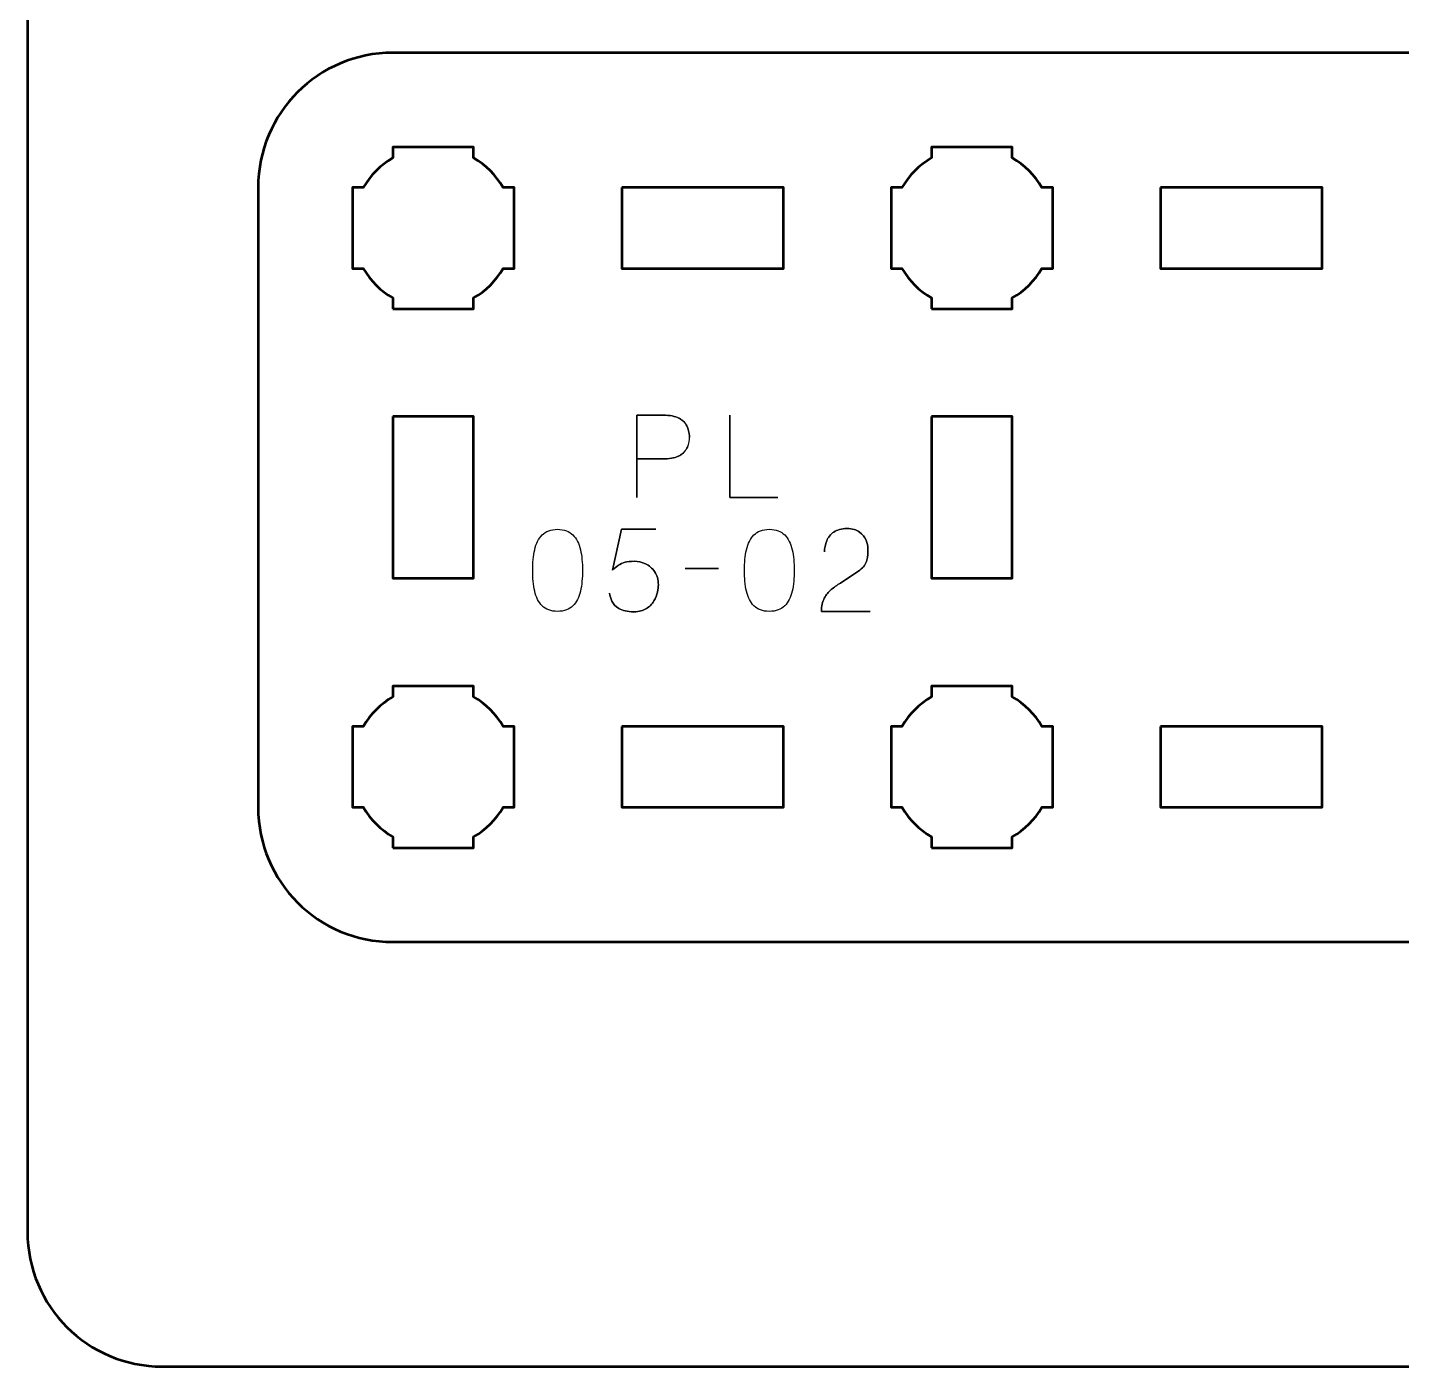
# Model space of a CAD drawing. Header units: centimetres. Extents: x -21 to 0, y -29.7 to 0.
# Drawn here: x -21 to -15.9, y -29.7 to -24.73 of the extents above; entities that cross this region are included whole.
import ezdxf

# ---------------------------------------------------------------- set-up
doc = ezdxf.new("R2010")
doc.units = ezdxf.units.CM
doc.header["$MEASUREMENT"] = 0
doc.layers.add('Layer 1', color=7, linetype='Continuous')

msp = doc.modelspace()

# ---------------------------------------------------------------- linework, layer by layer
at = {"layer": 'Layer 1', "color": 1, "lineweight": 53}
msp.add_open_spline([(-21.00003, -29.19995), (-21.00003, -29.19995), (-21.00003, -1.69992), (-21.00003, -1.69992), (-21.00003, -1.69992), (-21.00003, -1.61709), (-20.93286, -1.54992), (-20.85003, -1.54992), (-20.85003, -1.54992), (-20.7672, -1.54992), (-20.70003, -1.48275), (-20.70003, -1.39992), (-20.70003, -1.39992), (-20.70003, -1.31709), (-20.7672, -1.24992), (-20.85003, -1.24992), (-20.85003, -1.24992), (-20.93286, -1.24992), (-21.00003, -1.18275), (-21.00003, -1.09992), (-21.00003, -1.09992), (-21.00003, -1.09992), (-21.00003, -0.49992), (-21.00003, -0.49992), (-21.00003, -0.49992), (-21.00003, -0.22295), (-20.77694, 0.00004), (-20.49994, 0.00004), (-20.49994, 0.00004), (-20.49994, 0.00004), (-0.50008, 0.00004), (-0.50008, 0.00004), (-0.50008, 0.00004), (-0.22294, 0.00004), (0.00002, -0.22295), (0.00002, -0.49992), (0.00002, -0.49992), (0.00002, -0.49992), (0.00002, -29.19995), (0.00002, -29.19995), (0.00002, -29.19995), (0.00002, -29.47695), (-0.22294, -29.70004), (-0.50008, -29.70004), (-0.50008, -29.70004), (-0.50008, -29.70004), (-20.49994, -29.70004), (-20.49994, -29.70004), (-20.49994, -29.70004), (-20.77694, -29.70004), (-21.00003, -29.47695), (-21.00003, -29.19995)], degree=3, knots=[0, 0, 0, 0, 0.0769231, 0.0769231, 0.0769231, 0.0769231, 0.1538462, 0.1538462, 0.1538462, 0.1538462, 0.2307692, 0.2307692, 0.2307692, 0.2307692, 0.3076923, 0.3076923, 0.3076923, 0.3076923, 0.3846154, 0.3846154, 0.3846154, 0.3846154, 0.4615385, 0.4615385, 0.4615385, 0.4615385, 0.5384615, 0.5384615, 0.5384615, 0.5384615, 0.6153846, 0.6153846, 0.6153846, 0.6153846, 0.6923077, 0.6923077, 0.6923077, 0.6923077, 0.7692308, 0.7692308, 0.7692308, 0.7692308, 0.8461538, 0.8461538, 0.8461538, 0.8461538, 0.9230769, 0.9230769, 0.9230769, 0.9230769, 1, 1, 1, 1], dxfattribs=at)
at = {"layer": 'Layer 1', "color": 3, "lineweight": 53}
msp.add_open_spline([(-19.6436, -24.8244), (-19.6436, -24.8244), (-11.34372, -24.8244), (-11.34372, -24.8244), (-11.34372, -24.8244), (-11.06672, -24.8244), (-10.84362, -25.0475), (-10.84362, -25.3245), (-10.84362, -25.3245), (-10.84362, -25.3245), (-10.84362, -27.62442), (-10.84362, -27.62442), (-10.84362, -27.62442), (-10.84362, -27.90143), (-11.06672, -28.12438), (-11.34372, -28.12438), (-11.34372, -28.12438), (-11.34372, -28.12438), (-19.6436, -28.12438), (-19.6436, -28.12438), (-19.6436, -28.12438), (-19.9206, -28.12438), (-20.1437, -27.90143), (-20.1437, -27.62442), (-20.1437, -27.62442), (-20.1437, -27.62442), (-20.1437, -25.3245), (-20.1437, -25.3245), (-20.1437, -25.3245), (-20.1437, -25.0475), (-19.9206, -24.8244), (-19.6436, -24.8244)], degree=3, knots=[0, 0, 0, 0, 0.125, 0.125, 0.125, 0.125, 0.25, 0.25, 0.25, 0.25, 0.375, 0.375, 0.375, 0.375, 0.5, 0.5, 0.5, 0.5, 0.625, 0.625, 0.625, 0.625, 0.75, 0.75, 0.75, 0.75, 0.875, 0.875, 0.875, 0.875, 1, 1, 1, 1], dxfattribs=at)
at = {"layer": 'Layer 1', "lineweight": 53}
for points, knots in [([(-19.6436, -25.77443), (-19.6436, -25.77443), (-19.6436, -25.73432), (-19.6436, -25.73432), (-19.6436, -25.73432), (-19.68921, -25.708), (-19.72714, -25.66998), (-19.75346, -25.6245), (-19.75346, -25.6245), (-19.75346, -25.6245), (-19.79367, -25.6245), (-19.79367, -25.6245), (-19.79367, -25.6245), (-19.79367, -25.6245), (-19.79367, -25.47443), (-19.79367, -25.47443), (-19.79367, -25.47443), (-19.79367, -25.47443), (-19.79367, -25.3245), (-19.79367, -25.3245), (-19.79367, -25.3245), (-19.79367, -25.3245), (-19.75346, -25.3245), (-19.75346, -25.3245), (-19.75346, -25.3245), (-19.72714, -25.27889), (-19.68921, -25.24096), (-19.6436, -25.21464), (-19.6436, -25.21464), (-19.6436, -25.21464), (-19.6436, -25.17443), (-19.6436, -25.17443), (-19.6436, -25.17443), (-19.6436, -25.17443), (-19.49367, -25.17443), (-19.49367, -25.17443), (-19.49367, -25.17443), (-19.49367, -25.17443), (-19.3436, -25.17443), (-19.3436, -25.17443), (-19.3436, -25.17443), (-19.3436, -25.17443), (-19.3436, -25.21464), (-19.3436, -25.21464), (-19.3436, -25.21464), (-19.29813, -25.24096), (-19.2601, -25.27889), (-19.23378, -25.3245), (-19.23378, -25.3245), (-19.23378, -25.3245), (-19.19367, -25.3245), (-19.19367, -25.3245), (-19.19367, -25.3245), (-19.19367, -25.3245), (-19.19367, -25.47443), (-19.19367, -25.47443), (-19.19367, -25.47443), (-19.19367, -25.47443), (-19.19367, -25.6245), (-19.19367, -25.6245), (-19.19367, -25.6245), (-19.19367, -25.6245), (-19.23378, -25.6245), (-19.23378, -25.6245), (-19.23378, -25.6245), (-19.2601, -25.66998), (-19.29813, -25.708), (-19.3436, -25.73432), (-19.3436, -25.73432), (-19.3436, -25.73432), (-19.3436, -25.77443), (-19.3436, -25.77443), (-19.3436, -25.77443), (-19.3436, -25.77443), (-19.49367, -25.77443), (-19.49367, -25.77443), (-19.49367, -25.77443), (-19.49367, -25.77443), (-19.6436, -25.77443), (-19.6436, -25.77443)], [0, 0, 0, 0, 0.05, 0.05, 0.05, 0.05, 0.1, 0.1, 0.1, 0.1, 0.15, 0.15, 0.15, 0.15, 0.2, 0.2, 0.2, 0.2, 0.25, 0.25, 0.25, 0.25, 0.3, 0.3, 0.3, 0.3, 0.35, 0.35, 0.35, 0.35, 0.4, 0.4, 0.4, 0.4, 0.45, 0.45, 0.45, 0.45, 0.5, 0.5, 0.5, 0.5, 0.55, 0.55, 0.55, 0.55, 0.6, 0.6, 0.6, 0.6, 0.65, 0.65, 0.65, 0.65, 0.7, 0.7, 0.7, 0.7, 0.75, 0.75, 0.75, 0.75, 0.8, 0.8, 0.8, 0.8, 0.85, 0.85, 0.85, 0.85, 0.9, 0.9, 0.9, 0.9, 0.95, 0.95, 0.95, 0.95, 1, 1, 1, 1]), ([(-17.64368, -25.77443), (-17.64368, -25.77443), (-17.64368, -25.73432), (-17.64368, -25.73432), (-17.64368, -25.73432), (-17.68915, -25.708), (-17.72718, -25.66998), (-17.7535, -25.6245), (-17.7535, -25.6245), (-17.7535, -25.6245), (-17.79361, -25.6245), (-17.79361, -25.6245), (-17.79361, -25.6245), (-17.79361, -25.6245), (-17.79361, -25.47443), (-17.79361, -25.47443), (-17.79361, -25.47443), (-17.79361, -25.47443), (-17.79361, -25.3245), (-17.79361, -25.3245), (-17.79361, -25.3245), (-17.79361, -25.3245), (-17.7535, -25.3245), (-17.7535, -25.3245), (-17.7535, -25.3245), (-17.72718, -25.27889), (-17.68915, -25.24096), (-17.64368, -25.21464), (-17.64368, -25.21464), (-17.64368, -25.21464), (-17.64368, -25.17443), (-17.64368, -25.17443), (-17.64368, -25.17443), (-17.64368, -25.17443), (-17.49361, -25.17443), (-17.49361, -25.17443), (-17.49361, -25.17443), (-17.49361, -25.17443), (-17.34368, -25.17443), (-17.34368, -25.17443), (-17.34368, -25.17443), (-17.34368, -25.17443), (-17.34368, -25.21464), (-17.34368, -25.21464), (-17.34368, -25.21464), (-17.2982, -25.24096), (-17.26017, -25.27889), (-17.23386, -25.3245), (-17.23386, -25.3245), (-17.23386, -25.3245), (-17.1936, -25.3245), (-17.1936, -25.3245), (-17.1936, -25.3245), (-17.1936, -25.3245), (-17.1936, -25.47443), (-17.1936, -25.47443), (-17.1936, -25.47443), (-17.1936, -25.47443), (-17.1936, -25.6245), (-17.1936, -25.6245), (-17.1936, -25.6245), (-17.1936, -25.6245), (-17.23386, -25.6245), (-17.23386, -25.6245), (-17.23386, -25.6245), (-17.26017, -25.66998), (-17.2982, -25.708), (-17.34368, -25.73432), (-17.34368, -25.73432), (-17.34368, -25.73432), (-17.34368, -25.77443), (-17.34368, -25.77443), (-17.34368, -25.77443), (-17.34368, -25.77443), (-17.49361, -25.77443), (-17.49361, -25.77443), (-17.49361, -25.77443), (-17.49361, -25.77443), (-17.64368, -25.77443), (-17.64368, -25.77443)], [0, 0, 0, 0, 0.05, 0.05, 0.05, 0.05, 0.1, 0.1, 0.1, 0.1, 0.15, 0.15, 0.15, 0.15, 0.2, 0.2, 0.2, 0.2, 0.25, 0.25, 0.25, 0.25, 0.3, 0.3, 0.3, 0.3, 0.35, 0.35, 0.35, 0.35, 0.4, 0.4, 0.4, 0.4, 0.45, 0.45, 0.45, 0.45, 0.5, 0.5, 0.5, 0.5, 0.55, 0.55, 0.55, 0.55, 0.6, 0.6, 0.6, 0.6, 0.65, 0.65, 0.65, 0.65, 0.7, 0.7, 0.7, 0.7, 0.75, 0.75, 0.75, 0.75, 0.8, 0.8, 0.8, 0.8, 0.85, 0.85, 0.85, 0.85, 0.9, 0.9, 0.9, 0.9, 0.95, 0.95, 0.95, 0.95, 1, 1, 1, 1]), ([(-18.79365, -25.3245), (-18.79365, -25.3245), (-18.19366, -25.3245), (-18.19366, -25.3245), (-18.19366, -25.3245), (-18.19366, -25.3245), (-18.19366, -25.6245), (-18.19366, -25.6245), (-18.19366, -25.6245), (-18.19366, -25.6245), (-18.79365, -25.6245), (-18.79365, -25.6245), (-18.79365, -25.6245), (-18.79365, -25.6245), (-18.79365, -25.3245), (-18.79365, -25.3245)], [0, 0, 0, 0, 0.25, 0.25, 0.25, 0.25, 0.5, 0.5, 0.5, 0.5, 0.75, 0.75, 0.75, 0.75, 1, 1, 1, 1]), ([(-16.7937, -25.3245), (-16.7937, -25.3245), (-16.19369, -25.3245), (-16.19369, -25.3245), (-16.19369, -25.3245), (-16.19369, -25.3245), (-16.19369, -25.6245), (-16.19369, -25.6245), (-16.19369, -25.6245), (-16.19369, -25.6245), (-16.7937, -25.6245), (-16.7937, -25.6245), (-16.7937, -25.6245), (-16.7937, -25.6245), (-16.7937, -25.3245), (-16.7937, -25.3245)], [0, 0, 0, 0, 0.25, 0.25, 0.25, 0.25, 0.5, 0.5, 0.5, 0.5, 0.75, 0.75, 0.75, 0.75, 1, 1, 1, 1]), ([(-19.6436, -26.17445), (-19.6436, -26.17445), (-19.3436, -26.17445), (-19.3436, -26.17445), (-19.3436, -26.17445), (-19.3436, -26.17445), (-19.3436, -26.77444), (-19.3436, -26.77444), (-19.3436, -26.77444), (-19.3436, -26.77444), (-19.6436, -26.77444), (-19.6436, -26.77444), (-19.6436, -26.77444), (-19.6436, -26.77444), (-19.6436, -26.17445), (-19.6436, -26.17445)], [0, 0, 0, 0, 0.25, 0.25, 0.25, 0.25, 0.5, 0.5, 0.5, 0.5, 0.75, 0.75, 0.75, 0.75, 1, 1, 1, 1]), ([(-17.64368, -26.17445), (-17.64368, -26.17445), (-17.34368, -26.17445), (-17.34368, -26.17445), (-17.34368, -26.17445), (-17.34368, -26.17445), (-17.34368, -26.77444), (-17.34368, -26.77444), (-17.34368, -26.77444), (-17.34368, -26.77444), (-17.64368, -26.77444), (-17.64368, -26.77444), (-17.64368, -26.77444), (-17.64368, -26.77444), (-17.64368, -26.17445), (-17.64368, -26.17445)], [0, 0, 0, 0, 0.25, 0.25, 0.25, 0.25, 0.5, 0.5, 0.5, 0.5, 0.75, 0.75, 0.75, 0.75, 1, 1, 1, 1]), ([(-19.6436, -27.7745), (-19.6436, -27.7745), (-19.6436, -27.73424), (-19.6436, -27.73424), (-19.6436, -27.73424), (-19.68921, -27.70793), (-19.72714, -27.6699), (-19.75346, -27.62442), (-19.75346, -27.62442), (-19.75346, -27.62442), (-19.79367, -27.62442), (-19.79367, -27.62442), (-19.79367, -27.62442), (-19.79367, -27.62442), (-19.79367, -27.47449), (-19.79367, -27.47449), (-19.79367, -27.47449), (-19.79367, -27.47449), (-19.79367, -27.32442), (-19.79367, -27.32442), (-19.79367, -27.32442), (-19.79367, -27.32442), (-19.75346, -27.32442), (-19.75346, -27.32442), (-19.75346, -27.32442), (-19.72714, -27.27895), (-19.68921, -27.24092), (-19.6436, -27.2146), (-19.6436, -27.2146), (-19.6436, -27.2146), (-19.6436, -27.17449), (-19.6436, -27.17449), (-19.6436, -27.17449), (-19.6436, -27.17449), (-19.49367, -27.17449), (-19.49367, -27.17449), (-19.49367, -27.17449), (-19.49367, -27.17449), (-19.3436, -27.17449), (-19.3436, -27.17449), (-19.3436, -27.17449), (-19.3436, -27.17449), (-19.3436, -27.2146), (-19.3436, -27.2146), (-19.3436, -27.2146), (-19.29813, -27.24092), (-19.2601, -27.27895), (-19.23378, -27.32442), (-19.23378, -27.32442), (-19.23378, -27.32442), (-19.19367, -27.32442), (-19.19367, -27.32442), (-19.19367, -27.32442), (-19.19367, -27.32442), (-19.19367, -27.47449), (-19.19367, -27.47449), (-19.19367, -27.47449), (-19.19367, -27.47449), (-19.19367, -27.62442), (-19.19367, -27.62442), (-19.19367, -27.62442), (-19.19367, -27.62442), (-19.23378, -27.62442), (-19.23378, -27.62442), (-19.23378, -27.62442), (-19.2601, -27.6699), (-19.29813, -27.70793), (-19.3436, -27.73424), (-19.3436, -27.73424), (-19.3436, -27.73424), (-19.3436, -27.7745), (-19.3436, -27.7745), (-19.3436, -27.7745), (-19.3436, -27.7745), (-19.49367, -27.7745), (-19.49367, -27.7745), (-19.49367, -27.7745), (-19.49367, -27.7745), (-19.6436, -27.7745), (-19.6436, -27.7745)], [0, 0, 0, 0, 0.05, 0.05, 0.05, 0.05, 0.1, 0.1, 0.1, 0.1, 0.15, 0.15, 0.15, 0.15, 0.2, 0.2, 0.2, 0.2, 0.25, 0.25, 0.25, 0.25, 0.3, 0.3, 0.3, 0.3, 0.35, 0.35, 0.35, 0.35, 0.4, 0.4, 0.4, 0.4, 0.45, 0.45, 0.45, 0.45, 0.5, 0.5, 0.5, 0.5, 0.55, 0.55, 0.55, 0.55, 0.6, 0.6, 0.6, 0.6, 0.65, 0.65, 0.65, 0.65, 0.7, 0.7, 0.7, 0.7, 0.75, 0.75, 0.75, 0.75, 0.8, 0.8, 0.8, 0.8, 0.85, 0.85, 0.85, 0.85, 0.9, 0.9, 0.9, 0.9, 0.95, 0.95, 0.95, 0.95, 1, 1, 1, 1]), ([(-17.64368, -27.7745), (-17.64368, -27.7745), (-17.64368, -27.73424), (-17.64368, -27.73424), (-17.64368, -27.73424), (-17.68915, -27.70793), (-17.72718, -27.6699), (-17.7535, -27.62442), (-17.7535, -27.62442), (-17.7535, -27.62442), (-17.79361, -27.62442), (-17.79361, -27.62442), (-17.79361, -27.62442), (-17.79361, -27.62442), (-17.79361, -27.47449), (-17.79361, -27.47449), (-17.79361, -27.47449), (-17.79361, -27.47449), (-17.79361, -27.32442), (-17.79361, -27.32442), (-17.79361, -27.32442), (-17.79361, -27.32442), (-17.7535, -27.32442), (-17.7535, -27.32442), (-17.7535, -27.32442), (-17.72718, -27.27895), (-17.68915, -27.24092), (-17.64368, -27.2146), (-17.64368, -27.2146), (-17.64368, -27.2146), (-17.64368, -27.17449), (-17.64368, -27.17449), (-17.64368, -27.17449), (-17.64368, -27.17449), (-17.49361, -27.17449), (-17.49361, -27.17449), (-17.49361, -27.17449), (-17.49361, -27.17449), (-17.34368, -27.17449), (-17.34368, -27.17449), (-17.34368, -27.17449), (-17.34368, -27.17449), (-17.34368, -27.2146), (-17.34368, -27.2146), (-17.34368, -27.2146), (-17.2982, -27.24092), (-17.26017, -27.27895), (-17.23386, -27.32442), (-17.23386, -27.32442), (-17.23386, -27.32442), (-17.1936, -27.32442), (-17.1936, -27.32442), (-17.1936, -27.32442), (-17.1936, -27.32442), (-17.1936, -27.47449), (-17.1936, -27.47449), (-17.1936, -27.47449), (-17.1936, -27.47449), (-17.1936, -27.62442), (-17.1936, -27.62442), (-17.1936, -27.62442), (-17.1936, -27.62442), (-17.23386, -27.62442), (-17.23386, -27.62442), (-17.23386, -27.62442), (-17.26017, -27.6699), (-17.2982, -27.70793), (-17.34368, -27.73424), (-17.34368, -27.73424), (-17.34368, -27.73424), (-17.34368, -27.7745), (-17.34368, -27.7745), (-17.34368, -27.7745), (-17.34368, -27.7745), (-17.49361, -27.7745), (-17.49361, -27.7745), (-17.49361, -27.7745), (-17.49361, -27.7745), (-17.64368, -27.7745), (-17.64368, -27.7745)], [0, 0, 0, 0, 0.05, 0.05, 0.05, 0.05, 0.1, 0.1, 0.1, 0.1, 0.15, 0.15, 0.15, 0.15, 0.2, 0.2, 0.2, 0.2, 0.25, 0.25, 0.25, 0.25, 0.3, 0.3, 0.3, 0.3, 0.35, 0.35, 0.35, 0.35, 0.4, 0.4, 0.4, 0.4, 0.45, 0.45, 0.45, 0.45, 0.5, 0.5, 0.5, 0.5, 0.55, 0.55, 0.55, 0.55, 0.6, 0.6, 0.6, 0.6, 0.65, 0.65, 0.65, 0.65, 0.7, 0.7, 0.7, 0.7, 0.75, 0.75, 0.75, 0.75, 0.8, 0.8, 0.8, 0.8, 0.85, 0.85, 0.85, 0.85, 0.9, 0.9, 0.9, 0.9, 0.95, 0.95, 0.95, 0.95, 1, 1, 1, 1]), ([(-18.79365, -27.32442), (-18.79365, -27.32442), (-18.19366, -27.32442), (-18.19366, -27.32442), (-18.19366, -27.32442), (-18.19366, -27.32442), (-18.19366, -27.62442), (-18.19366, -27.62442), (-18.19366, -27.62442), (-18.19366, -27.62442), (-18.79365, -27.62442), (-18.79365, -27.62442), (-18.79365, -27.62442), (-18.79365, -27.62442), (-18.79365, -27.32442), (-18.79365, -27.32442)], [0, 0, 0, 0, 0.25, 0.25, 0.25, 0.25, 0.5, 0.5, 0.5, 0.5, 0.75, 0.75, 0.75, 0.75, 1, 1, 1, 1]), ([(-16.7937, -27.32442), (-16.7937, -27.32442), (-16.19369, -27.32442), (-16.19369, -27.32442), (-16.19369, -27.32442), (-16.19369, -27.32442), (-16.19369, -27.62442), (-16.19369, -27.62442), (-16.19369, -27.62442), (-16.19369, -27.62442), (-16.7937, -27.62442), (-16.7937, -27.62442), (-16.7937, -27.62442), (-16.7937, -27.62442), (-16.7937, -27.32442), (-16.7937, -27.32442)], [0, 0, 0, 0, 0.25, 0.25, 0.25, 0.25, 0.5, 0.5, 0.5, 0.5, 0.75, 0.75, 0.75, 0.75, 1, 1, 1, 1])]:
    msp.add_open_spline(points, degree=3, knots=knots, dxfattribs=at)
at = {"layer": 'Layer 1', "color": 5, "lineweight": 30}
for points, knots in [([(-18.73823, -26.47444), (-18.73823, -26.47444), (-18.73823, -26.16923), (-18.73823, -26.16923), (-18.73823, -26.16923), (-18.73823, -26.16923), (-18.64094, -26.16923), (-18.64094, -26.16923), (-18.64094, -26.16923), (-18.61532, -26.16951), (-18.59532, -26.17321), (-18.58114, -26.18037), (-18.58114, -26.18037), (-18.56724, -26.18768), (-18.55743, -26.1972), (-18.55179, -26.20905), (-18.55179, -26.20905), (-18.54629, -26.22091), (-18.54325, -26.23371), (-18.54269, -26.24751), (-18.54269, -26.24751), (-18.54202, -26.26155), (-18.54434, -26.27492), (-18.54985, -26.28758), (-18.54985, -26.28758), (-18.55539, -26.30028), (-18.56488, -26.31076), (-18.57811, -26.31887), (-18.57811, -26.31887), (-18.59162, -26.32702), (-18.60982, -26.33115), (-18.63296, -26.33143), (-18.63296, -26.33143), (-18.63296, -26.33143), (-18.73823, -26.33143), (-18.73823, -26.33143), (-18.73823, -26.33143), (-18.73823, -26.33143), (-18.63296, -26.33143), (-18.63296, -26.33143), (-18.63296, -26.33143), (-18.61021, -26.33115), (-18.59218, -26.32702), (-18.57867, -26.31887), (-18.57867, -26.31887), (-18.5653, -26.31076), (-18.55578, -26.30028), (-18.55013, -26.28758), (-18.55013, -26.28758), (-18.54463, -26.27492), (-18.54216, -26.26155), (-18.54269, -26.24751), (-18.54269, -26.24751), (-18.54325, -26.23371), (-18.54629, -26.22091), (-18.55193, -26.20905), (-18.55193, -26.20905), (-18.55772, -26.1972), (-18.56763, -26.18768), (-18.58156, -26.18037), (-18.58156, -26.18037), (-18.59574, -26.17321), (-18.61561, -26.16951), (-18.64094, -26.16923), (-18.64094, -26.16923), (-18.64094, -26.16923), (-18.73823, -26.16923), (-18.73823, -26.16923), (-18.73823, -26.16923), (-18.73823, -26.16923), (-18.73823, -26.47444), (-18.73823, -26.47444)], [0, 0, 0, 0, 0.0555556, 0.0555556, 0.0555556, 0.0555556, 0.1111111, 0.1111111, 0.1111111, 0.1111111, 0.1666667, 0.1666667, 0.1666667, 0.1666667, 0.2222222, 0.2222222, 0.2222222, 0.2222222, 0.2777778, 0.2777778, 0.2777778, 0.2777778, 0.3333333, 0.3333333, 0.3333333, 0.3333333, 0.3888889, 0.3888889, 0.3888889, 0.3888889, 0.4444444, 0.4444444, 0.4444444, 0.4444444, 0.5, 0.5, 0.5, 0.5, 0.5555556, 0.5555556, 0.5555556, 0.5555556, 0.6111111, 0.6111111, 0.6111111, 0.6111111, 0.6666667, 0.6666667, 0.6666667, 0.6666667, 0.7222222, 0.7222222, 0.7222222, 0.7222222, 0.7777778, 0.7777778, 0.7777778, 0.7777778, 0.8333333, 0.8333333, 0.8333333, 0.8333333, 0.8888889, 0.8888889, 0.8888889, 0.8888889, 0.9444444, 0.9444444, 0.9444444, 0.9444444, 1, 1, 1, 1]), ([(-18.21363, -26.47444), (-18.21363, -26.47444), (-18.39181, -26.47444), (-18.39181, -26.47444), (-18.39181, -26.47444), (-18.39181, -26.47444), (-18.39181, -26.16923), (-18.39181, -26.16923), (-18.39181, -26.16923), (-18.39181, -26.16923), (-18.39181, -26.47444), (-18.39181, -26.47444), (-18.39181, -26.47444), (-18.39181, -26.47444), (-18.21363, -26.47444), (-18.21363, -26.47444)], [0, 0, 0, 0, 0.25, 0.25, 0.25, 0.25, 0.5, 0.5, 0.5, 0.5, 0.75, 0.75, 0.75, 0.75, 1, 1, 1, 1]), ([(-19.03202, -26.89777), (-19.00751, -26.89753), (-18.98849, -26.89061), (-18.97498, -26.8771), (-18.97498, -26.8771), (-18.96161, -26.86362), (-18.95226, -26.84542), (-18.94701, -26.82242), (-18.94701, -26.82242), (-18.94193, -26.79952), (-18.93942, -26.77391), (-18.9397, -26.74537), (-18.9397, -26.74537), (-18.93942, -26.71726), (-18.94193, -26.69164), (-18.94701, -26.66861), (-18.94701, -26.66861), (-18.95226, -26.64589), (-18.96161, -26.62769), (-18.97498, -26.61389), (-18.97498, -26.61389), (-18.98849, -26.60042), (-19.00751, -26.59336), (-19.03202, -26.59297), (-19.03202, -26.59297), (-19.05672, -26.59336), (-19.07573, -26.60042), (-19.0891, -26.61389), (-19.0891, -26.61389), (-19.10258, -26.62769), (-19.11182, -26.64589), (-19.11694, -26.66861), (-19.11694, -26.66861), (-19.12216, -26.69164), (-19.12463, -26.71726), (-19.12424, -26.74537), (-19.12424, -26.74537), (-19.12463, -26.77391), (-19.12216, -26.79952), (-19.11694, -26.82242), (-19.11694, -26.82242), (-19.11182, -26.84542), (-19.10258, -26.86362), (-19.0891, -26.8771), (-19.0891, -26.8771), (-19.07573, -26.89061), (-19.05672, -26.89753), (-19.03202, -26.89777)], [0, 0, 0, 0, 0.0833333, 0.0833333, 0.0833333, 0.0833333, 0.1666667, 0.1666667, 0.1666667, 0.1666667, 0.25, 0.25, 0.25, 0.25, 0.3333333, 0.3333333, 0.3333333, 0.3333333, 0.4166667, 0.4166667, 0.4166667, 0.4166667, 0.5, 0.5, 0.5, 0.5, 0.5833333, 0.5833333, 0.5833333, 0.5833333, 0.6666667, 0.6666667, 0.6666667, 0.6666667, 0.75, 0.75, 0.75, 0.75, 0.8333333, 0.8333333, 0.8333333, 0.8333333, 0.9166667, 0.9166667, 0.9166667, 0.9166667, 1, 1, 1, 1]), ([(-19.03202, -26.89777), (-19.00751, -26.89753), (-18.98849, -26.89061), (-18.97498, -26.8771), (-18.97498, -26.8771), (-18.96161, -26.86362), (-18.95226, -26.84542), (-18.94701, -26.82242), (-18.94701, -26.82242), (-18.94193, -26.79952), (-18.93942, -26.77391), (-18.9397, -26.74537), (-18.9397, -26.74537), (-18.93942, -26.71726), (-18.94193, -26.69164), (-18.94701, -26.66861), (-18.94701, -26.66861), (-18.95226, -26.64589), (-18.96161, -26.62769), (-18.97498, -26.61389), (-18.97498, -26.61389), (-18.98849, -26.60042), (-19.00751, -26.59336), (-19.03202, -26.59297), (-19.03202, -26.59297), (-19.05672, -26.59336), (-19.07573, -26.60042), (-19.0891, -26.61389), (-19.0891, -26.61389), (-19.10258, -26.62769), (-19.11182, -26.64589), (-19.11694, -26.66861), (-19.11694, -26.66861), (-19.12216, -26.69164), (-19.12463, -26.71726), (-19.12424, -26.74537), (-19.12424, -26.74537), (-19.12463, -26.77391), (-19.12216, -26.79952), (-19.11694, -26.82242), (-19.11694, -26.82242), (-19.11182, -26.84542), (-19.10258, -26.86362), (-19.0891, -26.8771), (-19.0891, -26.8771), (-19.07573, -26.89061), (-19.05672, -26.89753), (-19.03202, -26.89777)], [0, 0, 0, 0, 0.0833333, 0.0833333, 0.0833333, 0.0833333, 0.1666667, 0.1666667, 0.1666667, 0.1666667, 0.25, 0.25, 0.25, 0.25, 0.3333333, 0.3333333, 0.3333333, 0.3333333, 0.4166667, 0.4166667, 0.4166667, 0.4166667, 0.5, 0.5, 0.5, 0.5, 0.5833333, 0.5833333, 0.5833333, 0.5833333, 0.6666667, 0.6666667, 0.6666667, 0.6666667, 0.75, 0.75, 0.75, 0.75, 0.8333333, 0.8333333, 0.8333333, 0.8333333, 0.9166667, 0.9166667, 0.9166667, 0.9166667, 1, 1, 1, 1]), ([(-18.66754, -26.59255), (-18.66754, -26.59255), (-18.79461, -26.59255), (-18.79461, -26.59255), (-18.79461, -26.59255), (-18.79461, -26.59255), (-18.82837, -26.74414), (-18.82837, -26.74414), (-18.82837, -26.74414), (-18.82064, -26.73751), (-18.8132, -26.73158), (-18.80589, -26.72664), (-18.80589, -26.72664), (-18.79887, -26.72181), (-18.79076, -26.7181), (-18.78152, -26.71546), (-18.78152, -26.71546), (-18.77242, -26.71299), (-18.76099, -26.71175), (-18.74719, -26.71147), (-18.74719, -26.71147), (-18.73301, -26.71161), (-18.71908, -26.71479), (-18.70546, -26.72114), (-18.70546, -26.72114), (-18.69195, -26.72759), (-18.68062, -26.73726), (-18.6717, -26.75006), (-18.6717, -26.75006), (-18.66288, -26.76315), (-18.65819, -26.77956), (-18.65776, -26.7991), (-18.65776, -26.7991), (-18.65776, -26.80602), (-18.659, -26.81483), (-18.66122, -26.8257), (-18.66122, -26.8257), (-18.66369, -26.8366), (-18.6681, -26.84761), (-18.67445, -26.85879), (-18.67445, -26.85879), (-18.68091, -26.87008), (-18.69001, -26.8796), (-18.70186, -26.88719), (-18.70186, -26.88719), (-18.71385, -26.89488), (-18.72927, -26.89876), (-18.74804, -26.89901), (-18.74804, -26.89901), (-18.77312, -26.89862), (-18.79185, -26.8946), (-18.80424, -26.88691), (-18.80424, -26.88691), (-18.81694, -26.87918), (-18.82547, -26.86994), (-18.83002, -26.85932), (-18.83002, -26.85932), (-18.83486, -26.84888), (-18.83786, -26.83935), (-18.83898, -26.83053), (-18.83898, -26.83053), (-18.83786, -26.83935), (-18.83486, -26.84888), (-18.83002, -26.85932), (-18.83002, -26.85932), (-18.82547, -26.86994), (-18.81694, -26.87918), (-18.80424, -26.88691), (-18.80424, -26.88691), (-18.79185, -26.8946), (-18.77312, -26.89862), (-18.74804, -26.89901), (-18.74804, -26.89901), (-18.72927, -26.89876), (-18.71385, -26.89488), (-18.70186, -26.88719), (-18.70186, -26.88719), (-18.69001, -26.8796), (-18.68091, -26.87008), (-18.67445, -26.85879), (-18.67445, -26.85879), (-18.6681, -26.84761), (-18.66369, -26.8366), (-18.66122, -26.8257), (-18.66122, -26.8257), (-18.659, -26.81483), (-18.65776, -26.80602), (-18.65776, -26.7991), (-18.65776, -26.7991), (-18.65819, -26.77956), (-18.66288, -26.76315), (-18.6717, -26.75006), (-18.6717, -26.75006), (-18.68062, -26.73726), (-18.69195, -26.72759), (-18.70546, -26.72114), (-18.70546, -26.72114), (-18.71908, -26.71479), (-18.73301, -26.71161), (-18.74719, -26.71147), (-18.74719, -26.71147), (-18.76099, -26.71175), (-18.77242, -26.71299), (-18.78152, -26.71546), (-18.78152, -26.71546), (-18.79076, -26.7181), (-18.79887, -26.72181), (-18.80589, -26.72664), (-18.80589, -26.72664), (-18.8132, -26.73158), (-18.82064, -26.73751), (-18.82837, -26.74414), (-18.82837, -26.74414), (-18.82837, -26.74414), (-18.79461, -26.59255), (-18.79461, -26.59255), (-18.79461, -26.59255), (-18.79461, -26.59255), (-18.66754, -26.59255), (-18.66754, -26.59255)], [0, 0, 0, 0, 0.0333333, 0.0333333, 0.0333333, 0.0333333, 0.0666667, 0.0666667, 0.0666667, 0.0666667, 0.1, 0.1, 0.1, 0.1, 0.1333333, 0.1333333, 0.1333333, 0.1333333, 0.1666667, 0.1666667, 0.1666667, 0.1666667, 0.2, 0.2, 0.2, 0.2, 0.2333333, 0.2333333, 0.2333333, 0.2333333, 0.2666667, 0.2666667, 0.2666667, 0.2666667, 0.3, 0.3, 0.3, 0.3, 0.3333333, 0.3333333, 0.3333333, 0.3333333, 0.3666667, 0.3666667, 0.3666667, 0.3666667, 0.4, 0.4, 0.4, 0.4, 0.4333333, 0.4333333, 0.4333333, 0.4333333, 0.4666667, 0.4666667, 0.4666667, 0.4666667, 0.5, 0.5, 0.5, 0.5, 0.5333333, 0.5333333, 0.5333333, 0.5333333, 0.5666667, 0.5666667, 0.5666667, 0.5666667, 0.6, 0.6, 0.6, 0.6, 0.6333333, 0.6333333, 0.6333333, 0.6333333, 0.6666667, 0.6666667, 0.6666667, 0.6666667, 0.7, 0.7, 0.7, 0.7, 0.7333333, 0.7333333, 0.7333333, 0.7333333, 0.7666667, 0.7666667, 0.7666667, 0.7666667, 0.8, 0.8, 0.8, 0.8, 0.8333333, 0.8333333, 0.8333333, 0.8333333, 0.8666667, 0.8666667, 0.8666667, 0.8666667, 0.9, 0.9, 0.9, 0.9, 0.9333333, 0.9333333, 0.9333333, 0.9333333, 0.9666667, 0.9666667, 0.9666667, 0.9666667, 1, 1, 1, 1]), ([(-18.24573, -26.89777), (-18.22121, -26.89753), (-18.2022, -26.89061), (-18.18868, -26.8771), (-18.18868, -26.8771), (-18.17531, -26.86362), (-18.16597, -26.84542), (-18.16071, -26.82242), (-18.16071, -26.82242), (-18.15563, -26.79952), (-18.15312, -26.77391), (-18.15341, -26.74537), (-18.15341, -26.74537), (-18.15312, -26.71726), (-18.15563, -26.69164), (-18.16071, -26.66861), (-18.16071, -26.66861), (-18.16597, -26.64589), (-18.17531, -26.62769), (-18.18868, -26.61389), (-18.18868, -26.61389), (-18.2022, -26.60042), (-18.22121, -26.59336), (-18.24573, -26.59297), (-18.24573, -26.59297), (-18.27042, -26.59336), (-18.28944, -26.60042), (-18.30281, -26.61389), (-18.30281, -26.61389), (-18.31628, -26.62769), (-18.32553, -26.64589), (-18.33064, -26.66861), (-18.33064, -26.66861), (-18.33586, -26.69164), (-18.33833, -26.71726), (-18.33794, -26.74537), (-18.33794, -26.74537), (-18.33833, -26.77391), (-18.33586, -26.79952), (-18.33064, -26.82242), (-18.33064, -26.82242), (-18.32553, -26.84542), (-18.31628, -26.86362), (-18.30281, -26.8771), (-18.30281, -26.8771), (-18.28944, -26.89061), (-18.27042, -26.89753), (-18.24573, -26.89777)], [0, 0, 0, 0, 0.0833333, 0.0833333, 0.0833333, 0.0833333, 0.1666667, 0.1666667, 0.1666667, 0.1666667, 0.25, 0.25, 0.25, 0.25, 0.3333333, 0.3333333, 0.3333333, 0.3333333, 0.4166667, 0.4166667, 0.4166667, 0.4166667, 0.5, 0.5, 0.5, 0.5, 0.5833333, 0.5833333, 0.5833333, 0.5833333, 0.6666667, 0.6666667, 0.6666667, 0.6666667, 0.75, 0.75, 0.75, 0.75, 0.8333333, 0.8333333, 0.8333333, 0.8333333, 0.9166667, 0.9166667, 0.9166667, 0.9166667, 1, 1, 1, 1]), ([(-18.24573, -26.89777), (-18.22121, -26.89753), (-18.2022, -26.89061), (-18.18868, -26.8771), (-18.18868, -26.8771), (-18.17531, -26.86362), (-18.16597, -26.84542), (-18.16071, -26.82242), (-18.16071, -26.82242), (-18.15563, -26.79952), (-18.15312, -26.77391), (-18.15341, -26.74537), (-18.15341, -26.74537), (-18.15312, -26.71726), (-18.15563, -26.69164), (-18.16071, -26.66861), (-18.16071, -26.66861), (-18.16597, -26.64589), (-18.17531, -26.62769), (-18.18868, -26.61389), (-18.18868, -26.61389), (-18.2022, -26.60042), (-18.22121, -26.59336), (-18.24573, -26.59297), (-18.24573, -26.59297), (-18.27042, -26.59336), (-18.28944, -26.60042), (-18.30281, -26.61389), (-18.30281, -26.61389), (-18.31628, -26.62769), (-18.32553, -26.64589), (-18.33064, -26.66861), (-18.33064, -26.66861), (-18.33586, -26.69164), (-18.33833, -26.71726), (-18.33794, -26.74537), (-18.33794, -26.74537), (-18.33833, -26.77391), (-18.33586, -26.79952), (-18.33064, -26.82242), (-18.33064, -26.82242), (-18.32553, -26.84542), (-18.31628, -26.86362), (-18.30281, -26.8771), (-18.30281, -26.8771), (-18.28944, -26.89061), (-18.27042, -26.89753), (-18.24573, -26.89777)], [0, 0, 0, 0, 0.0833333, 0.0833333, 0.0833333, 0.0833333, 0.1666667, 0.1666667, 0.1666667, 0.1666667, 0.25, 0.25, 0.25, 0.25, 0.3333333, 0.3333333, 0.3333333, 0.3333333, 0.4166667, 0.4166667, 0.4166667, 0.4166667, 0.5, 0.5, 0.5, 0.5, 0.5833333, 0.5833333, 0.5833333, 0.5833333, 0.6666667, 0.6666667, 0.6666667, 0.6666667, 0.75, 0.75, 0.75, 0.75, 0.8333333, 0.8333333, 0.8333333, 0.8333333, 0.9166667, 0.9166667, 0.9166667, 0.9166667, 1, 1, 1, 1]), ([(-17.87104, -26.89777), (-17.87104, -26.89777), (-18.05269, -26.89777), (-18.05269, -26.89777), (-18.05269, -26.89777), (-18.05212, -26.87752), (-18.04842, -26.86112), (-18.04165, -26.84831), (-18.04165, -26.84831), (-18.03505, -26.83565), (-18.02648, -26.82503), (-18.01603, -26.81649), (-18.01603, -26.81649), (-18.0057, -26.8082), (-17.99437, -26.80009), (-17.98199, -26.79236), (-17.98199, -26.79236), (-17.98199, -26.79236), (-17.90964, -26.74414), (-17.90964, -26.74414), (-17.90964, -26.74414), (-17.89531, -26.73366), (-17.88664, -26.72138), (-17.8836, -26.70763), (-17.8836, -26.70763), (-17.88071, -26.69383), (-17.87947, -26.67979), (-17.88, -26.66529), (-17.88, -26.66529), (-17.87986, -26.65552), (-17.88223, -26.64476), (-17.88688, -26.63305), (-17.88688, -26.63305), (-17.89172, -26.62162), (-17.89972, -26.61171), (-17.91101, -26.60317), (-17.91101, -26.60317), (-17.92244, -26.59488), (-17.93804, -26.59047), (-17.95786, -26.59008), (-17.95786, -26.59008), (-17.97797, -26.59047), (-17.99423, -26.59488), (-18.00637, -26.60331), (-18.00637, -26.60331), (-18.01865, -26.61185), (-18.02747, -26.62271), (-18.03283, -26.63584), (-18.03283, -26.63584), (-18.03833, -26.64917), (-18.04098, -26.66296), (-18.04084, -26.67715), (-18.04084, -26.67715), (-18.04098, -26.66296), (-18.03833, -26.64917), (-18.03283, -26.63584), (-18.03283, -26.63584), (-18.02747, -26.62271), (-18.01865, -26.61185), (-18.00637, -26.60331), (-18.00637, -26.60331), (-17.99423, -26.59488), (-17.97797, -26.59047), (-17.95786, -26.59008), (-17.95786, -26.59008), (-17.93804, -26.59047), (-17.92244, -26.59488), (-17.91101, -26.60317), (-17.91101, -26.60317), (-17.89972, -26.61171), (-17.89172, -26.62162), (-17.88688, -26.63305), (-17.88688, -26.63305), (-17.88223, -26.64476), (-17.87986, -26.65552), (-17.88, -26.66529), (-17.88, -26.66529), (-17.87947, -26.67979), (-17.88071, -26.69383), (-17.8836, -26.70763), (-17.8836, -26.70763), (-17.88664, -26.72138), (-17.89531, -26.73366), (-17.90964, -26.74414), (-17.90964, -26.74414), (-17.90964, -26.74414), (-17.98199, -26.79236), (-17.98199, -26.79236), (-17.98199, -26.79236), (-17.99437, -26.80009), (-18.0057, -26.8082), (-18.01603, -26.81649), (-18.01603, -26.81649), (-18.02648, -26.82503), (-18.03505, -26.83565), (-18.04165, -26.84831), (-18.04165, -26.84831), (-18.04842, -26.86112), (-18.05212, -26.87752), (-18.05269, -26.89777), (-18.05269, -26.89777), (-18.05269, -26.89777), (-17.87104, -26.89777), (-17.87104, -26.89777)], [0, 0, 0, 0, 0.0384615, 0.0384615, 0.0384615, 0.0384615, 0.0769231, 0.0769231, 0.0769231, 0.0769231, 0.1153846, 0.1153846, 0.1153846, 0.1153846, 0.1538462, 0.1538462, 0.1538462, 0.1538462, 0.1923077, 0.1923077, 0.1923077, 0.1923077, 0.2307692, 0.2307692, 0.2307692, 0.2307692, 0.2692308, 0.2692308, 0.2692308, 0.2692308, 0.3076923, 0.3076923, 0.3076923, 0.3076923, 0.3461538, 0.3461538, 0.3461538, 0.3461538, 0.3846154, 0.3846154, 0.3846154, 0.3846154, 0.4230769, 0.4230769, 0.4230769, 0.4230769, 0.4615385, 0.4615385, 0.4615385, 0.4615385, 0.5, 0.5, 0.5, 0.5, 0.5384615, 0.5384615, 0.5384615, 0.5384615, 0.5769231, 0.5769231, 0.5769231, 0.5769231, 0.6153846, 0.6153846, 0.6153846, 0.6153846, 0.6538462, 0.6538462, 0.6538462, 0.6538462, 0.6923077, 0.6923077, 0.6923077, 0.6923077, 0.7307692, 0.7307692, 0.7307692, 0.7307692, 0.7692308, 0.7692308, 0.7692308, 0.7692308, 0.8076923, 0.8076923, 0.8076923, 0.8076923, 0.8461538, 0.8461538, 0.8461538, 0.8461538, 0.8846154, 0.8846154, 0.8846154, 0.8846154, 0.9230769, 0.9230769, 0.9230769, 0.9230769, 0.9615385, 0.9615385, 0.9615385, 0.9615385, 1, 1, 1, 1]), ([(-18.55786, -26.73821), (-18.55786, -26.73821), (-18.43468, -26.73821), (-18.43468, -26.73821), (-18.43468, -26.73821), (-18.43468, -26.73821), (-18.55786, -26.73821), (-18.55786, -26.73821)], [0, 0, 0, 0, 0.5, 0.5, 0.5, 0.5, 1, 1, 1, 1])]:
    msp.add_open_spline(points, degree=3, knots=knots, dxfattribs=at)

doc.saveas('drawing.dxf')
